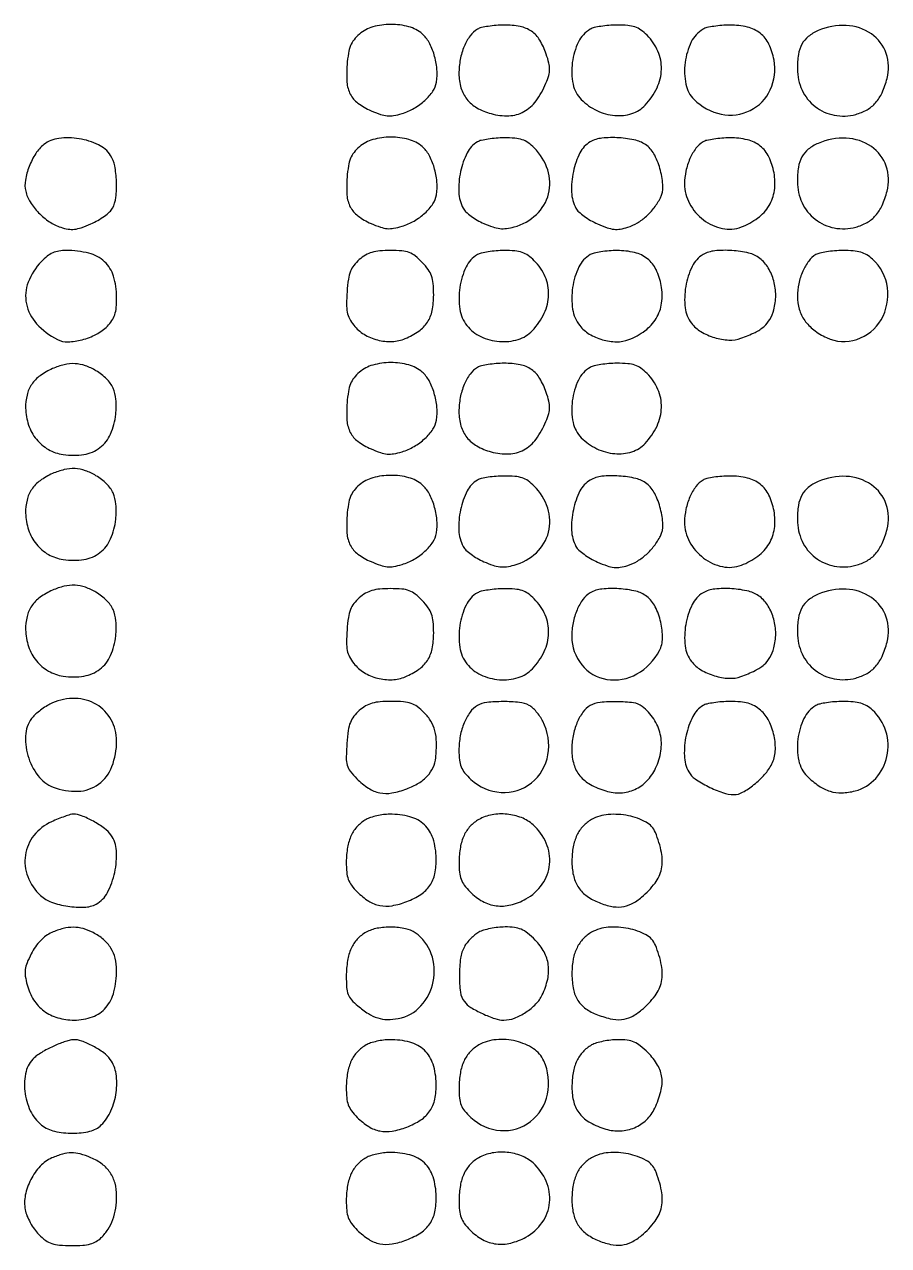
# Model space of a CAD drawing. Extents: x 21 to 1898, y 209 to 908.
# Drawn here: x 741.3 to 963.4, y 209 to 523.1 of the extents above; entities that cross this region are included whole.
import ezdxf

# ---------------------------------------------------------------- set-up
doc = ezdxf.new("R2010")
doc.units = 0

msp = doc.modelspace()

# ---------------------------------------------------------------- linework, layer by layer
for points in [[(827.402087, 520.669438, 0.048424), (826.019164, 519.22504, 0.071027), (825.138866, 517.705486, 0.055859), (824.591535, 515.740462, 0.01933), (824.234387, 512.812853, 0.037744), (824.20121, 508.260081, 0.103051), (825.066706, 505.175349, 0.115322), (827.019088, 502.897202, 0.05409), (830.398145, 500.94203, 0.020945), (832.794339, 499.999964, 0.060566), (834.534453, 499.625939, 0.067057), (836.211754, 499.698403, 0.030182), (838.35795, 500.217785, 0.056994), (841.463945, 501.573834, 0.054041), (844.244837, 503.616318, 0.058423), (846.296898, 505.99114, 0.111562), (847.212803, 508.326888, 0.060666), (847.316095, 511.73374, 0.04938), (846.627717, 515.321722, 0.05143), (845.311354, 518.51502, 0.091923), (843.538122, 520.720868, 0.112176), (840.097855, 522.542396, 0.066778), (835.480666, 523.146837, 0.066676), (830.858392, 522.512688, 0.110665)], [(857.749978, 521.919889, 0.1048), (855.86592, 520.212489, 0.057917), (854.343058, 517.490012, 0.05203), (853.338711, 514.128503, 0.046626), (853, 510.504205, 0.070486), (853.520235, 506.832174, 0.09867), (855.041016, 503.897999, 0.095255), (857.618216, 501.700789, 0.061738), (861.248013, 500.197188, 0.075633), (865.856503, 499.648875, 0.11887), (869.681829, 500.704214, 0.10976), (872.81108, 503.47357, 0.058104), (875.360243, 508.013647, 0.027435), (876.079267, 510.04191, 0.068715), (876.311291, 511.591721, 0.064033), (876.121848, 513.210503, 0.021423), (875.445536, 515.5, 0.052931), (873.770145, 519.097586, 0.106497), (871.637569, 521.369424, 0.104075), (868.723483, 522.59259, 0.04902), (864.639216, 522.969591, 0.017686), (862.543369, 522.883015, 0.01864), (860.495576, 522.648698, 0.018628), (858.752218, 522.316204, 0.075569)], [(886.749978, 521.919889, 0.149556), (883.71636, 518.640411, 0.081036), (882.142278, 513.323772, 0.080923), (882.338619, 507.774483, 0.148206), (884.45467, 503.818057, 0.08455), (888.43933, 500.993185, 0.090177), (893.04654, 499.727366, 0.09905), (897.448044, 500.209895, 0.128185), (900.873293, 502.365127, 0.078392), (903.913535, 506.830801, 0.103746), (905.053604, 511.602873, 0.10921), (904.161535, 516.246313, 0.094792), (901.372738, 520.354534, 0.040708), (899.774565, 521.711696, 0.074533), (898.256879, 522.490022, 0.061998), (896.393005, 522.87025, 0.02084), (893.613636, 522.969591, 0.017768), (891.527581, 522.883013, 0.018689), (889.488062, 522.648698, 0.01869), (887.75096, 522.316173, 0.075367)], [(915.749978, 521.919889, 0.149556), (912.71636, 518.640411, 0.081036), (911.142278, 513.323772, 0.080923), (911.338619, 507.774483, 0.148206), (913.45467, 503.818057, 0.146291), (920.417474, 500.060443, 0.167578), (927.887611, 501.019699, 0.172054), (933.044692, 506.335514, 0.153779), (934.001398, 513.992356, 0.067095), (932.674575, 518.066274, 0.113209), (930.441968, 520.859552, 0.109577), (927.15785, 522.45713, 0.060154), (922.694236, 522.969591, 0.017511), (920.577327, 522.88302, 0.018536), (918.511738, 522.648698, 0.018494), (916.754909, 522.316272, 0.076001)], [(945.328737, 521.542239, 0.06528), (942.800504, 520.024407, 0.101216), (941.17026, 518.081032, 0.086683), (940.28067, 515.426164, 0.037615), (940, 511.7006, 0.109473), (941.207112, 506.253383, 0.118598), (944.586065, 502.008047, 0.119646), (949.499708, 499.788398, 0.112766), (954.999954, 499.999987, 0.062563), (957.915071, 501.191439, 0.085529), (960.109958, 502.979476, 0.075293), (961.765701, 505.584123, 0.038), (963.066367, 509.261257, 0.150928), (962.837673, 515.686991, 0.158826), (959.01665, 520.711315, 0.141469), (952.559232, 522.883625, 0.113925)], [(746.289173, 492.227764, 0.084769), (744.202793, 489.935, 0.04932), (742.511355, 486.610205, 0.049786), (741.528745, 483.094812, 0.101444), (741.611876, 480.241579, 0.082645), (742.772342, 477.467786, 0.052425), (744.941607, 474.706562, 0.05146), (747.70056, 472.395407, 0.069035), (750.625123, 470.958706, 0.039194), (752.52648, 470.492554, 0.068986), (754.140995, 470.453276, 0.056769), (755.908941, 470.861354, 0.019054), (758.374654, 471.841529, 0.026077), (760.15939, 472.745004, 0.02612), (761.839374, 473.828906, 0.027039), (763.19913, 474.92686, 0.086731), (763.914476, 475.840197, 0.094976), (764.790685, 478.652666, 0.03699), (764.94887, 482.739684, 0.036904), (764.505656, 486.788385, 0.099635), (763.434016, 489.46036, 0.136686), (760.310277, 492.194947, 0.071961), (755.350734, 493.749279, 0.071853), (750.14434, 493.835579, 0.134929)], [(827.402087, 491.669438, 0.048424), (826.019164, 490.22504, 0.071027), (825.138866, 488.705486, 0.055859), (824.591535, 486.740462, 0.01933), (824.234387, 483.812853, 0.037744), (824.20121, 479.260081, 0.103051), (825.066706, 476.175349, 0.115322), (827.019088, 473.897202, 0.05409), (830.398145, 471.94203, 0.020945), (832.794339, 470.999964, 0.060566), (834.534453, 470.625939, 0.067057), (836.211754, 470.698403, 0.030182), (838.35795, 471.217785, 0.056994), (841.463945, 472.573834, 0.054041), (844.244837, 474.616318, 0.058423), (846.296898, 476.99114, 0.111562), (847.212803, 479.326888, 0.060666), (847.316095, 482.73374, 0.04938), (846.627717, 486.321722, 0.05143), (845.311354, 489.51502, 0.091923), (843.538122, 491.720868, 0.112176), (840.097855, 493.542396, 0.066778), (835.480666, 494.146837, 0.066676), (830.858392, 493.512688, 0.110665)], [(857.749978, 492.919889, 0.14514), (855.116274, 490.12165, 0.063963), (853.409479, 485.282737, 0.062727), (852.954096, 480.004137, 0.113525), (854.085524, 475.840197, 0.084137), (854.788884, 474.932571, 0.027751), (856.096838, 473.857122, 0.026739), (857.706579, 472.804311, 0.027322), (859.408198, 471.937584, 0.022382), (861.71477, 471.038392, 0.05326), (863.508237, 470.636317, 0.060082), (865.210917, 470.646358, 0.035886), (867.19923, 471.044565, 0.121095), (872.904611, 474.239054, 0.143782), (876.035092, 479.536243, 0.142234), (875.82177, 485.730322, 0.117638), (872.350717, 491.376556, 0.041332), (870.765526, 492.719296, 0.074332), (869.25073, 493.492138, 0.061598), (867.386924, 493.870609, 0.020814), (864.613636, 493.969591, 0.017768), (862.527581, 493.883013, 0.018689), (860.488062, 493.648698, 0.01869), (858.75096, 493.316173, 0.075367)], [(886.749978, 492.919889, 0.14514), (884.116274, 490.12165, 0.063963), (882.409479, 485.282737, 0.062727), (881.954096, 480.004137, 0.113525), (883.085524, 475.840197, 0.086731), (883.80087, 474.92686, 0.027039), (885.160626, 473.828906, 0.02612), (886.84061, 472.745004, 0.026077), (888.625346, 471.841529, 0.019019), (891.096089, 470.859152, 0.057058), (892.863285, 470.452055, 0.069198), (894.479657, 470.493695, 0.03873), (896.392772, 470.964612, 0.056377), (898.861015, 472.100814, 0.047415), (901.173355, 473.818155, 0.045833), (903.194419, 476.006703, 0.044917), (904.798379, 478.541022, 0.130864), (905.434148, 481.463128, 0.052404), (904.814564, 485.542575, 0.052188), (903.334527, 489.477971, 0.110516), (901.286431, 491.989333, 0.109981), (898.483465, 493.334465, 0.04113), (894.142606, 493.973398, 0.041169), (889.74505, 493.892633, 0.107096)], [(915.749978, 492.919889, 0.103011), (913.919233, 491.272567, 0.054608), (912.386334, 488.618008, 0.050703), (911.350275, 485.419491, 0.053033), (911, 482.126385, 0.12438), (912.280248, 477.05948, 0.107027), (915.862799, 472.876394, 0.111165), (920.729773, 470.656581, 0.143425), (925.604128, 471.039589, 0.068956), (929.838014, 473.358152, 0.097891), (932.714984, 476.528462, 0.101642), (934.101766, 480.459097, 0.079531), (934.001398, 484.992356, 0.067095), (932.674575, 489.066274, 0.113209), (930.441968, 491.859552, 0.109577), (927.15785, 493.45713, 0.060154), (922.694236, 493.969591, 0.017511), (920.577327, 493.88302, 0.018536), (918.511738, 493.648698, 0.018494), (916.754909, 493.316272, 0.076001)], [(945.328737, 492.542239, 0.06528), (942.800504, 491.024407, 0.101216), (941.17026, 489.081032, 0.086683), (940.28067, 486.426164, 0.037615), (940, 482.7006, 0.109473), (941.207112, 477.253383, 0.118598), (944.586065, 473.008047, 0.119646), (949.499708, 470.788398, 0.112766), (954.999954, 470.999987, 0.062563), (957.915071, 472.191439, 0.085529), (960.109958, 473.979476, 0.075293), (961.765701, 476.584123, 0.038), (963.066367, 480.261257, 0.150928), (962.837673, 486.686991, 0.158826), (959.01665, 491.711315, 0.141469), (952.559232, 493.883625, 0.113925)], [(745.649598, 462.156147, 0.099367), (742.255227, 456.812344, 0.143369), (741.793786, 451.266779, 0.136857), (744.410934, 446.162746, 0.087128), (749.754177, 442.09108, 0.128194), (752.461543, 441.479018, 0.057109), (756.105958, 442.017734, 0.054841), (759.777798, 443.443692, 0.0765), (762.614952, 445.524043, 0.04929), (763.796873, 446.965173, 0.069908), (764.515281, 448.456922, 0.056252), (764.887311, 450.322514, 0.021115), (765, 452.989729, 0.073486), (764.206367, 458.360471, 0.133301), (761.870001, 462.099849, 0.125809), (757.852149, 464.279169, 0.061752), (752.037868, 465, 0.041561), (750.15314, 464.843068, 0.063255), (748.582214, 464.370025, 0.06112), (747.141839, 463.504828, 0.035968)], [(827.380486, 462.650857, 0.048061), (825.955319, 461.164494, 0.075954), (825.084643, 459.632182, 0.056845), (824.563836, 457.605498, 0.016627), (824.227034, 454.400857, 0.014938), (824.092444, 451.166507, 0.052424), (824.285856, 449.093652, 0.071231), (824.864724, 447.45728, 0.046507), (825.955931, 445.774106, 0.089027), (828.594628, 443.435956, 0.073522), (832.059953, 441.967916, 0.073691), (835.793846, 441.567539, 0.090244), (839.213435, 442.333286, 0.051849), (842.674126, 444.241433, 0.09699), (844.891764, 446.528824, 0.095451), (846.104102, 449.510199, 0.049011), (846.5, 453.539325, 0.020165), (846.379951, 456.514799, 0.064063), (845.968411, 458.458966, 0.073823), (845.114717, 460.083141, 0.03318), (843.562909, 461.934337, 0.032165), (841.765295, 463.583998, 0.08022), (840.220591, 464.464543, 0.069675), (838.347749, 464.881141, 0.019941), (835.368672, 465, 0.021288), (832.639372, 464.883744, 0.050261), (830.640143, 464.508415, 0.060489), (828.98952, 463.797185, 0.045704)], [(857.749978, 463.919889, 0.150156), (854.831196, 460.757108, 0.075165), (853.222417, 455.503646, 0.073835), (853.224028, 449.893543, 0.130439), (855.045486, 445.669303, 0.116672), (858.604371, 442.838239, 0.090987), (863.396636, 441.572532, 0.093205), (868.222035, 442.10122, 0.131146), (871.882229, 444.374639, 0.07856), (874.916697, 448.835042, 0.103699), (876.053434, 453.605321, 0.10909), (875.160296, 458.248179, 0.09479), (872.372738, 462.354534, 0.040708), (870.774565, 463.711696, 0.074533), (869.256879, 464.490022, 0.061998), (867.393005, 464.87025, 0.02084), (864.613636, 464.969591, 0.017768), (862.527581, 464.883013, 0.018689), (860.488062, 464.648698, 0.01869), (858.75096, 464.316173, 0.075367)], [(886.749978, 463.919889, 0.150137), (883.828862, 460.754815, 0.075314), (882.221237, 455.500957, 0.073957), (882.227113, 449.889079, 0.130184), (884.053618, 445.658965, 0.092005), (886.503974, 443.506423, 0.064793), (889.879024, 442.047986, 0.065122), (893.494289, 441.507422, 0.095712), (896.650714, 442.057301, 0.06962), (900.855599, 444.367219, 0.097701), (903.719108, 447.537127, 0.101171), (905.101643, 451.467775, 0.079523), (905.001398, 455.992356, 0.067095), (903.674575, 460.066274, 0.113209), (901.441968, 462.859552, 0.109577), (898.15785, 464.45713, 0.060154), (893.694236, 464.969591, 0.017511), (891.577327, 464.88302, 0.018536), (889.511738, 464.648698, 0.018494), (887.754909, 464.316272, 0.076001)], [(915.749978, 463.919889, 0.149713), (912.937764, 460.87788, 0.070539), (911.29902, 455.728411, 0.06996), (911.148426, 450.26659, 0.138331), (912.772236, 446.282797, 0.093457), (915.222592, 444.122972, 0.060012), (918.699113, 442.586228, 0.060546), (922.396772, 441.930974, 0.102063), (925.5, 442.396742, 0.023731), (929.141021, 443.935519, 0.067174), (931.441602, 445.447574, 0.086384), (932.925645, 447.27208, 0.060351), (933.935961, 449.730239, 0.068308), (934.430079, 453.423554, 0.065639), (933.923645, 457.166267, 0.068791), (932.508103, 460.486994, 0.091243), (930.341035, 462.946382, 0.108521), (927.505597, 464.317174, 0.0419), (923.162769, 464.975181, 0.041917), (918.765287, 464.899694, 0.107022)], [(944.749978, 463.919889, 0.102848), (942.924603, 462.278463, 0.05427), (941.390682, 459.630213, 0.05054), (940.351362, 456.446833, 0.053696), (940, 453.184519, 0.072486), (940.479859, 449.891881, 0.081165), (941.876621, 447.010748, 0.075642), (944.214067, 444.57293, 0.053138), (947.461544, 442.585273, 0.194108), (955.271527, 442.119103, 0.180596), (961.51679, 447.181506, 0.168432), (963.172858, 455.412288, 0.174934), (959.338373, 462.75, 0.05121), (957.870336, 463.844298, 0.063996), (956.313093, 464.521888, 0.051388), (954.378336, 464.873771, 0.020772), (951.694236, 464.969591, 0.017511), (949.577327, 464.88302, 0.018536), (947.511738, 464.648698, 0.018494), (945.754909, 464.316272, 0.076001)], [(748.5, 434.597485, 0.053102), (745.322479, 432.77059, 0.086649), (743.16388, 430.544622, 0.090964), (741.953069, 427.801951, 0.064114), (741.594756, 424.442514, 0.075677), (742.355358, 420.086358, 0.089154), (744.366533, 416.420322, 0.093472), (747.436708, 413.809106, 0.092806), (751.254693, 412.487231, 0.076209), (756.58206, 412.508001, 0.125204), (760.702138, 414.274929, 0.126783), (763.443543, 417.775789, 0.079244), (764.759038, 422.844059, 0.042124), (764.803833, 426.70684, 0.088353), (764.066601, 429.607984, 0.095086), (762.419125, 431.941722, 0.05479), (759.686178, 434.049773, 0.052473), (756.953476, 435.345313, 0.072358), (754.291853, 435.866556, 0.070199), (751.531243, 435.613965, 0.046101)], [(827.402087, 433.669438, 0.048424), (826.019164, 432.22504, 0.071027), (825.138866, 430.705486, 0.055859), (824.591535, 428.740462, 0.01933), (824.234387, 425.812853, 0.037744), (824.20121, 421.260081, 0.103051), (825.066706, 418.175349, 0.115322), (827.019088, 415.897202, 0.05409), (830.398145, 413.94203, 0.020945), (832.794339, 412.999964, 0.060566), (834.534453, 412.625939, 0.067057), (836.211754, 412.698403, 0.030182), (838.35795, 413.217785, 0.056994), (841.463945, 414.573834, 0.054041), (844.244837, 416.616318, 0.058423), (846.296898, 418.99114, 0.111562), (847.212803, 421.326888, 0.060666), (847.316095, 424.73374, 0.04938), (846.627717, 428.321722, 0.05143), (845.311354, 431.51502, 0.091923), (843.538122, 433.720868, 0.112176), (840.097855, 435.542396, 0.066778), (835.480666, 436.146837, 0.066676), (830.858392, 435.512688, 0.110665)], [(857.749978, 434.919889, 0.1048), (855.86592, 433.212489, 0.057917), (854.343058, 430.490012, 0.05203), (853.338711, 427.128503, 0.046626), (853, 423.504205, 0.070486), (853.520235, 419.832174, 0.09867), (855.041016, 416.897999, 0.095255), (857.618216, 414.700789, 0.061738), (861.248013, 413.197188, 0.075633), (865.856503, 412.648875, 0.11887), (869.681829, 413.704214, 0.10976), (872.81108, 416.47357, 0.058104), (875.360243, 421.013647, 0.027435), (876.079267, 423.04191, 0.068715), (876.311291, 424.591721, 0.064033), (876.121848, 426.210503, 0.021423), (875.445536, 428.5, 0.052931), (873.770145, 432.097586, 0.106497), (871.637569, 434.369424, 0.104075), (868.723483, 435.59259, 0.04902), (864.639216, 435.969591, 0.017686), (862.543369, 435.883015, 0.01864), (860.495576, 435.648698, 0.018628), (858.752218, 435.316204, 0.075569)], [(886.749978, 434.919889, 0.149556), (883.71636, 431.640411, 0.081036), (882.142278, 426.323772, 0.080923), (882.338619, 420.774483, 0.148206), (884.45467, 416.818057, 0.08455), (888.43933, 413.993185, 0.090177), (893.04654, 412.727366, 0.09905), (897.448044, 413.209895, 0.128185), (900.873293, 415.365127, 0.078392), (903.913535, 419.830801, 0.103746), (905.053604, 424.602873, 0.10921), (904.161535, 429.246313, 0.094792), (901.372738, 433.354534, 0.040708), (899.774565, 434.711696, 0.074533), (898.256879, 435.490022, 0.061998), (896.393005, 435.87025, 0.02084), (893.613636, 435.969591, 0.017768), (891.527581, 435.883013, 0.018689), (889.488062, 435.648698, 0.01869), (887.75096, 435.316173, 0.075367)], [(748.5, 407.597485, 0.053102), (745.322479, 405.77059, 0.086649), (743.16388, 403.544622, 0.090964), (741.953069, 400.801951, 0.064114), (741.594756, 397.442514, 0.075677), (742.355358, 393.086358, 0.089154), (744.366533, 389.420322, 0.093472), (747.436708, 386.809106, 0.092806), (751.254693, 385.487231, 0.076209), (756.58206, 385.508001, 0.125204), (760.702138, 387.274929, 0.126783), (763.443543, 390.775789, 0.079244), (764.759038, 395.844059, 0.042124), (764.803833, 399.70684, 0.088353), (764.066601, 402.607984, 0.095086), (762.419125, 404.941722, 0.05479), (759.686178, 407.049773, 0.052473), (756.953476, 408.345313, 0.072358), (754.291853, 408.866556, 0.070199), (751.531243, 408.613965, 0.046101)], [(827.402087, 404.669438, 0.048424), (826.019164, 403.22504, 0.071027), (825.138866, 401.705486, 0.055859), (824.591535, 399.740462, 0.01933), (824.234387, 396.812853, 0.037744), (824.20121, 392.260081, 0.103051), (825.066706, 389.175349, 0.115322), (827.019088, 386.897202, 0.05409), (830.398145, 384.94203, 0.020945), (832.794339, 383.999964, 0.060566), (834.534453, 383.625939, 0.067057), (836.211754, 383.698403, 0.030182), (838.35795, 384.217785, 0.056994), (841.463945, 385.573834, 0.054041), (844.244837, 387.616318, 0.058423), (846.296898, 389.99114, 0.111562), (847.212803, 392.326888, 0.060666), (847.316095, 395.73374, 0.04938), (846.627717, 399.321722, 0.05143), (845.311354, 402.51502, 0.091923), (843.538122, 404.720868, 0.112176), (840.097855, 406.542396, 0.066778), (835.480666, 407.146837, 0.066676), (830.858392, 406.512688, 0.110665)], [(857.749978, 405.919889, 0.14514), (855.116274, 403.12165, 0.063963), (853.409479, 398.282737, 0.062727), (852.954096, 393.004137, 0.113525), (854.085524, 388.840197, 0.084137), (854.788884, 387.932571, 0.027751), (856.096838, 386.857122, 0.026739), (857.706579, 385.804311, 0.027322), (859.408198, 384.937584, 0.022382), (861.71477, 384.038392, 0.05326), (863.508237, 383.636317, 0.060082), (865.210917, 383.646358, 0.035886), (867.19923, 384.044565, 0.121095), (872.904611, 387.239054, 0.143782), (876.035092, 392.536243, 0.142234), (875.82177, 398.730322, 0.117638), (872.350717, 404.376556, 0.041332), (870.765526, 405.719296, 0.074332), (869.25073, 406.492138, 0.061598), (867.386924, 406.870609, 0.020814), (864.613636, 406.969591, 0.017768), (862.527581, 406.883013, 0.018689), (860.488062, 406.648698, 0.01869), (858.75096, 406.316173, 0.075367)], [(886.749978, 405.919889, 0.14514), (884.116274, 403.12165, 0.063963), (882.409479, 398.282737, 0.062727), (881.954096, 393.004137, 0.113525), (883.085524, 388.840197, 0.086731), (883.80087, 387.92686, 0.027039), (885.160626, 386.828906, 0.02612), (886.84061, 385.745004, 0.026077), (888.625346, 384.841529, 0.019019), (891.096089, 383.859152, 0.057058), (892.863285, 383.452055, 0.069198), (894.479657, 383.493695, 0.03873), (896.392772, 383.964612, 0.056377), (898.861015, 385.100814, 0.047415), (901.173355, 386.818155, 0.045833), (903.194419, 389.006703, 0.044917), (904.798379, 391.541022, 0.130864), (905.434148, 394.463128, 0.052404), (904.814564, 398.542575, 0.052188), (903.334527, 402.477971, 0.110516), (901.286431, 404.989333, 0.109981), (898.483465, 406.334465, 0.04113), (894.142606, 406.973398, 0.041169), (889.74505, 406.892633, 0.107096)], [(915.749978, 405.919889, 0.103011), (913.919233, 404.272567, 0.054608), (912.386334, 401.618008, 0.050703), (911.350275, 398.419491, 0.053033), (911, 395.126385, 0.12438), (912.280248, 390.05948, 0.107027), (915.862799, 385.876394, 0.111165), (920.729773, 383.656581, 0.143425), (925.604128, 384.039589, 0.068956), (929.838014, 386.358152, 0.097891), (932.714984, 389.528462, 0.101642), (934.101766, 393.459097, 0.079531), (934.001398, 397.992356, 0.067095), (932.674575, 402.066274, 0.113209), (930.441968, 404.859552, 0.109577), (927.15785, 406.45713, 0.060154), (922.694236, 406.969591, 0.017511), (920.577327, 406.88302, 0.018536), (918.511738, 406.648698, 0.018494), (916.754909, 406.316272, 0.076001)], [(945.328737, 405.542239, 0.06528), (942.800504, 404.024407, 0.101216), (941.17026, 402.081032, 0.086683), (940.28067, 399.426164, 0.037615), (940, 395.7006, 0.109473), (941.207112, 390.253383, 0.118598), (944.586065, 386.008047, 0.119646), (949.499708, 383.788398, 0.112766), (954.999954, 383.999987, 0.062563), (957.915071, 385.191439, 0.085529), (960.109958, 386.979476, 0.075293), (961.765701, 389.584123, 0.038), (963.066367, 393.261257, 0.150928), (962.837673, 399.686991, 0.158826), (959.01665, 404.711315, 0.141469), (952.559232, 406.883625, 0.113925)], [(748.5, 377.597485, 0.053102), (745.322479, 375.77059, 0.086649), (743.16388, 373.544622, 0.090964), (741.953069, 370.801951, 0.064114), (741.594756, 367.442514, 0.075677), (742.355358, 363.086358, 0.089154), (744.366533, 359.420322, 0.093472), (747.436708, 356.809106, 0.092806), (751.254693, 355.487231, 0.076209), (756.58206, 355.508001, 0.125204), (760.702138, 357.274929, 0.126783), (763.443543, 360.775789, 0.079244), (764.759038, 365.844059, 0.042124), (764.803833, 369.70684, 0.088353), (764.066601, 372.607984, 0.095086), (762.419125, 374.941722, 0.05479), (759.686178, 377.049773, 0.052473), (756.953476, 378.345313, 0.072358), (754.291853, 378.866556, 0.070199), (751.531243, 378.613965, 0.046101)], [(827.380486, 375.650857, 0.048061), (825.955319, 374.164494, 0.075954), (825.084643, 372.632182, 0.056845), (824.563836, 370.605498, 0.016627), (824.227034, 367.400857, 0.014938), (824.092444, 364.166507, 0.052424), (824.285856, 362.093652, 0.071231), (824.864724, 360.45728, 0.046507), (825.955931, 358.774106, 0.089027), (828.594628, 356.435956, 0.073522), (832.059953, 354.967916, 0.073691), (835.793846, 354.567539, 0.090244), (839.213435, 355.333286, 0.051849), (842.674126, 357.241433, 0.09699), (844.891764, 359.528824, 0.095451), (846.104102, 362.510199, 0.049011), (846.5, 366.539325, 0.020165), (846.379951, 369.514799, 0.064063), (845.968411, 371.458966, 0.073823), (845.114717, 373.083141, 0.03318), (843.562909, 374.934337, 0.032165), (841.765295, 376.583998, 0.08022), (840.220591, 377.464543, 0.069675), (838.347749, 377.881141, 0.019941), (835.368672, 378, 0.021288), (832.639372, 377.883744, 0.050261), (830.640143, 377.508415, 0.060489), (828.98952, 376.797185, 0.045704)], [(857.749978, 376.919889, 0.150156), (854.831196, 373.757108, 0.075165), (853.222417, 368.503646, 0.073835), (853.224028, 362.893543, 0.130439), (855.045486, 358.669303, 0.116672), (858.604371, 355.838239, 0.090987), (863.396636, 354.572532, 0.093205), (868.222035, 355.10122, 0.131146), (871.882229, 357.374639, 0.07856), (874.916697, 361.835042, 0.103699), (876.053434, 366.605321, 0.10909), (875.160296, 371.248179, 0.09479), (872.372738, 375.354534, 0.040708), (870.774565, 376.711696, 0.074533), (869.256879, 377.490022, 0.061998), (867.393005, 377.87025, 0.02084), (864.613636, 377.969591, 0.017768), (862.527581, 377.883013, 0.018689), (860.488062, 377.648698, 0.01869), (858.75096, 377.316173, 0.075367)], [(886.749978, 376.919889, 0.104273), (884.880634, 375.229365, 0.057015), (883.355019, 372.526637, 0.051717), (882.342037, 369.212513, 0.048361), (882, 365.684519, 0.170257), (884.547347, 358.420491, 0.186131), (890.979161, 354.667648, 0.169932), (898.741208, 356.052168, 0.146123), (904.524049, 362.046505, 0.116632), (905.327837, 365.26089, 0.060319), (904.880225, 369.402008, 0.060022), (903.447863, 373.349697, 0.109514), (901.286431, 375.989333, 0.109981), (898.483465, 377.334465, 0.04113), (894.142606, 377.973398, 0.041169), (889.74505, 377.892633, 0.107096)], [(915.749978, 376.919889, 0.149713), (912.937764, 373.87788, 0.070539), (911.29902, 368.728411, 0.06996), (911.148426, 363.26659, 0.138331), (912.772236, 359.282797, 0.093457), (915.222592, 357.122972, 0.060012), (918.699113, 355.586228, 0.060546), (922.396772, 354.930974, 0.102063), (925.5, 355.396742, 0.023731), (929.141021, 356.935519, 0.067174), (931.441602, 358.447574, 0.086384), (932.925645, 360.27208, 0.060351), (933.935961, 362.730239, 0.068308), (934.430079, 366.423554, 0.065639), (933.923645, 370.166267, 0.068791), (932.508103, 373.486994, 0.091243), (930.341035, 375.946382, 0.108521), (927.505597, 377.317174, 0.0419), (923.162769, 377.975181, 0.041917), (918.765287, 377.899694, 0.107022)], [(945.328737, 376.542239, 0.06528), (942.800504, 375.024407, 0.101216), (941.17026, 373.081032, 0.086683), (940.28067, 370.426164, 0.037615), (940, 366.7006, 0.109473), (941.207112, 361.253383, 0.118598), (944.586065, 357.008047, 0.119646), (949.499708, 354.788398, 0.112766), (954.999954, 354.999987, 0.062563), (957.915071, 356.191439, 0.085529), (960.109958, 357.979476, 0.075293), (961.765701, 360.584123, 0.038), (963.066367, 364.261257, 0.150928), (962.837673, 370.686991, 0.158826), (959.01665, 375.711315, 0.141469), (952.559232, 377.883625, 0.113925)], [(748.5, 348.597485, 0.030946), (747.205439, 347.927532, 0.020036), (745.79375, 347.003648, 0.020149), (744.482175, 345.986026, 0.035576), (743.5, 345.031214, 0.160568), (741.638357, 340.747757, 0.092873), (742.168808, 335.100049, 0.090683), (744.739455, 329.908053, 0.142674), (748.682639, 326.930561, 0.099578), (755.050788, 325.871355, 0.150345), (760.327137, 327.691242, 0.145339), (763.786258, 332.2269, 0.090973), (765, 338.842593, 0.126243), (763.607341, 344.270464, 0.134439), (759.79373, 348.206578, 0.128411), (754.354704, 349.761784, 0.110134)], [(827.380486, 346.650857, 0.048656), (825.945634, 345.150831, 0.076931), (825.074815, 343.602744, 0.056188), (824.553714, 341.532447, 0.01553), (824.20745, 338.191206, 0.012538), (824.032153, 334.474731, 0.073881), (824.275526, 332.54472, 0.098016), (825.045904, 331.021868, 0.030422), (826.754593, 329.091561, 0.051805), (829.736283, 326.671099, 0.094657), (832.624486, 325.485207, 0.093029), (835.781207, 325.436801, 0.048693), (839.584904, 326.479275, 0.044632), (842.636915, 327.968706, 0.069899), (844.89955, 329.808882, 0.080101), (846.35761, 331.993272, 0.082851), (847.033553, 334.5, 0.026807), (847.210017, 338.466254, 0.0603), (846.821502, 341.447443, 0.073538), (845.806687, 343.868891, 0.060506), (844.076923, 346.076923, 0.034643), (842.280768, 347.640044, 0.078568), (840.696358, 348.485284, 0.065184), (838.74825, 348.886412, 0.018223), (835.632687, 349, 0.019316), (832.736045, 348.888058, 0.050062), (830.68167, 348.519967, 0.062162), (829.013312, 347.811653, 0.046209)], [(857.749978, 347.919889, 0.104956), (855.861675, 346.207575, 0.058175), (854.339604, 343.479247, 0.052112), (853.337733, 340.103705, 0.046131), (853, 336.45087, 0.025649), (853.131927, 333.880778, 0.071449), (853.569513, 332.132286, 0.076084), (854.463214, 330.640554, 0.031961), (856.071633, 328.933084, 0.173032), (863.833117, 325.571788, 0.188723), (871.638518, 328.046617, 0.181714), (875.88497, 335.274379, 0.163672), (874.55893, 343.886042, 0.031335), (873.812832, 345.131005, 0.026621), (872.878168, 346.34586, 0.027485), (871.904872, 347.361802, 0.065212), (871.055391, 347.970356, 0.09813), (868.545425, 348.735143, 0.025987), (864.339521, 348.937892, 0.025647), (860.149932, 348.706918, 0.105654)], [(886.749978, 347.919889, 0.1048), (884.86592, 346.212489, 0.057917), (883.343058, 343.490012, 0.05203), (882.338711, 340.128503, 0.046626), (882, 336.504205, 0.071251), (882.533001, 332.78289, 0.102183), (884.090892, 329.849322, 0.094248), (886.793822, 327.613893, 0.053043), (890.733925, 325.961572, 0.083744), (894.614705, 325.477877, 0.096029), (898.244087, 326.345182, 0.095167), (901.310951, 328.515256, 0.080717), (903.568957, 331.786558, 0.074584), (904.910933, 336.216065, 0.090537), (904.758041, 340.545272, 0.092605), (903.097543, 344.466522, 0.081994), (900.075139, 347.718197, 0.135358), (897.893843, 348.612847, 0.026258), (893.605319, 348.90336, 0.027454), (889.273208, 348.731025, 0.108614)], [(915.749978, 347.919889, 0.145139), (913.117811, 345.123294, 0.063869), (911.410185, 340.284981, 0.06265), (910.952129, 335.008232, 0.113698), (912.080682, 330.849244, 0.12304), (913.68586, 329.077973, 0.030989), (917.074649, 327.102687, 0.032334), (920.79072, 325.526568, 0.081779), (923.673275, 325.021962, 0.131751), (925.921517, 325.600556, 0.041055), (928.830758, 327.573605, 0.040973), (931.582366, 330.188409, 0.063017), (933.443429, 332.890604, 0.106886), (934.324739, 336.147278, 0.064685), (934.01272, 340.146229, 0.064175), (932.679818, 343.972224, 0.099584), (930.538122, 346.720868, 0.04765), (928.976893, 347.824021, 0.060251), (927.349801, 348.511086, 0.049815), (925.372895, 348.870105, 0.021492), (922.694236, 348.969591, 0.017511), (920.577327, 348.88302, 0.018536), (918.511738, 348.648698, 0.018494), (916.754909, 348.316272, 0.076001)], [(944.749978, 347.919889, 0.14937), (941.697325, 344.622231, 0.082309), (940.133012, 339.303329, 0.082009), (940.365889, 333.743574, 0.145995), (942.525681, 329.747047, 0.045454), (945.489831, 327.277856, 0.076876), (948.393772, 325.874174, 0.08181), (951.454786, 325.462923, 0.058399), (954.881565, 325.968109, 0.144342), (960.13404, 329.186533, 0.131525), (963.033604, 334.855275, 0.127982), (962.752518, 341.339334, 0.133282), (959.338373, 346.75, 0.05121), (957.870336, 347.844298, 0.063996), (956.313093, 348.521888, 0.051388), (954.378336, 348.873771, 0.020772), (951.694236, 348.969591, 0.017511), (949.577327, 348.88302, 0.018536), (947.511738, 348.648698, 0.018494), (945.754909, 348.316272, 0.076001)], [(748.259074, 318.030992, 0.117993), (743.728748, 314.507594, 0.132857), (741.530974, 309.460783, 0.130393), (742.158497, 303.920222, 0.111586), (745.456131, 299.041213, 0.104293), (748.247802, 297.3436, 0.046604), (752.43917, 296.293981, 0.046616), (756.709412, 296.041435, 0.114827), (759.723841, 296.852204, 0.151633), (762.630152, 299.799328, 0.066721), (764.497923, 305.009609, 0.066283), (764.936974, 310.584722, 0.140216), (763.534606, 314.647131, 0.084328), (761.871761, 316.330482, 0.030041), (759.004323, 318.141047, 0.02948), (755.980085, 319.580336, 0.100722), (753.848871, 319.978038, 0.068554), (753.081428, 319.859557, 0.011278), (751.650459, 319.397034, 0.012218), (749.981647, 318.769626, 0.010518)], [(829.110071, 318.604493, 0.079375), (826.887602, 316.863459, 0.078469), (825.307813, 314.510308, 0.067225), (824.365379, 311.467687, 0.039717), (824.035435, 307.673077, 0.023847), (824.142261, 305.026566, 0.066339), (824.548356, 303.214904, 0.073622), (825.385955, 301.681594, 0.034625), (826.871865, 299.974289, 0.053914), (829.787809, 297.627473, 0.094317), (832.654776, 296.476143, 0.091541), (835.804417, 296.440801, 0.048402), (839.584904, 297.479275, 0.054171), (843.183447, 299.321024, 0.098624), (845.526904, 301.629573, 0.099191), (846.798816, 304.650087, 0.055278), (847.160489, 308.641104, 0.071427), (846.330328, 313.69902, 0.12771), (844.108923, 317.247448, 0.125241), (840.406241, 319.309986, 0.067267), (835.1849, 319.964565, 0.02998), (833.599006, 319.854074, 0.022692), (831.880398, 319.550427, 0.023141), (830.287809, 319.115611, 0.048363)], [(858.110071, 318.604493, 0.079375), (855.887602, 316.863459, 0.078469), (854.307813, 314.510308, 0.067225), (853.365379, 311.467687, 0.039717), (853.035435, 307.673077, 0.023802), (853.141828, 305.03152, 0.065977), (853.546084, 303.220445, 0.073528), (854.378236, 301.690544, 0.035124), (855.849537, 299.996617, 0.070453), (859.092613, 297.558108, 0.094556), (862.580603, 296.41963, 0.092728), (866.294879, 296.635232, 0.065278), (870.200805, 298.164948, 0.115349), (874.40829, 301.955618, 0.128666), (876.286703, 307.072033, 0.126279), (875.432623, 312.527425, 0.108831), (872.037311, 317.25, 0.089309), (869.065534, 319.082289, 0.069465), (865.366913, 319.970398, 0.0686), (861.518714, 319.816254, 0.082458)], [(887.110071, 318.604493, 0.078476), (884.911025, 316.88814, 0.076677), (883.327215, 314.565005, 0.067072), (882.372216, 311.597785, 0.042428), (882.035435, 307.972506, 0.054215), (882.406365, 304.294004, 0.086841), (883.579964, 301.37325, 0.090791), (885.62958, 299.11226, 0.064472), (888.598574, 297.394367, 0.04233), (891.986482, 296.304754, 0.083683), (894.798245, 296.137018, 0.090856), (897.356621, 296.896591, 0.057484), (899.959192, 298.619116, 0.057335), (903.402283, 302.265397, 0.10873), (905.061837, 305.926495, 0.102812), (905.078801, 310.087928, 0.047554), (903.494071, 315.286985, 0.173594), (901.110999, 317.925021, 0.073278), (896.555636, 319.567638, 0.069322), (891.378753, 319.885692, 0.107674)], [(748.307227, 289.533194, 0.056926), (746.830213, 288.679744, 0.041643), (745.406301, 287.428559, 0.038893), (744.112794, 285.857775, 0.034865), (743.024977, 284.04896, 0.021874), (741.955409, 281.704471, 0.063881), (741.504923, 279.988075, 0.069172), (741.520264, 278.291535, 0.028975), (741.986637, 276.049625, 0.075415), (743.66129, 272.233993, 0.091283), (746.31136, 269.367488, 0.089969), (749.841921, 267.604642, 0.071029), (754.076725, 267, 0.088764), (758.78751, 267.842933, 0.128667), (762.23399, 270.252023, 0.114905), (764.308415, 274.275769, 0.061879), (765, 279.842593, 0.062152), (764.618364, 282.900898, 0.077201), (763.497016, 285.535588, 0.076114), (761.613868, 287.733524, 0.058365), (758.988956, 289.505711, 0.050299), (756.382535, 290.536898, 0.068519), (753.882451, 290.887679, 0.064491), (751.267319, 290.555802, 0.038816)], [(829.110071, 289.604493, 0.080401), (826.863264, 287.836989, 0.080309), (825.287638, 285.450362, 0.067227), (824.358111, 282.323829, 0.036983), (824.035435, 278.338894, 0.018958), (824.126868, 275.394787, 0.074834), (824.5185, 273.629768, 0.09058), (825.371032, 272.234261, 0.03557), (826.994604, 270.657994, 0.033069), (829.707746, 268.665671, 0.066521), (832.112356, 267.54994, 0.073296), (834.567045, 267.165742, 0.048631), (837.411778, 267.417472, 0.162162), (843.221276, 270.644001, 0.137442), (846.410114, 276.935236, 0.135279), (845.890336, 284.046014, 0.155713), (841.783205, 289.439296, 0.102938), (839.253941, 290.526163, 0.046952), (835.661073, 290.911602, 0.046603), (831.970696, 290.615354, 0.083408)], [(858.110071, 289.604493, 0.043084), (857.098261, 288.923771, 0.026772), (856.033072, 287.966928, 0.026772), (855.076229, 286.901739, 0.043084), (854.395507, 285.889929, 0.092802), (853.412274, 282.933156, 0.033804), (853.109423, 278.510885, 0.032561), (853.38772, 274.18911, 0.130739), (854.384288, 271.760609, 0.094081), (856.021429, 270.284339, 0.027214), (859.034988, 268.670161, 0.027676), (862.236438, 267.384034, 0.081848), (864.566752, 267, 0.093306), (867.241318, 267.503491, 0.052385), (870.188953, 269.026171, 0.05201), (872.789094, 271.152226, 0.084798), (874.422727, 273.478402, 0.056179), (875.808848, 277.514301, 0.086956), (875.974628, 281.18675, 0.092594), (874.892072, 284.531405, 0.072052), (872.6, 287.6, 0.025266), (870.627206, 289.382894, 0.068801), (869.022963, 290.35979, 0.073164), (867.272539, 290.832038, 0.031409), (864.85, 290.964565, 0.025996), (863.009272, 290.853756, 0.021757), (861.075771, 290.550427, 0.02231), (859.330048, 290.116306, 0.054494)], [(887.110071, 289.604493, 0.077526), (884.938337, 287.916047, 0.074567), (883.349824, 285.625464, 0.066711), (882.379978, 282.740137, 0.045684), (882.035435, 279.297053, 0.043171), (882.347213, 275.300707, 0.088663), (883.393741, 272.351684, 0.100508), (885.29033, 270.18146, 0.068012), (888.156037, 268.554243, 0.034765), (891.882831, 267.355892, 0.083086), (894.771005, 267.136504, 0.095531), (897.32139, 267.871147, 0.057203), (899.959192, 269.619116, 0.057335), (903.402283, 273.265397, 0.10873), (905.061837, 276.926495, 0.102812), (905.078801, 281.087928, 0.047554), (903.494071, 286.286985, 0.173594), (901.110999, 288.925021, 0.073278), (896.555636, 290.567638, 0.069322), (891.378753, 290.885692, 0.107674)], [(749.029753, 260.416525, 0.017275), (747.572099, 259.723513, 0.014104), (746.061834, 258.885554, 0.01434), (744.714926, 258.034644, 0.035877), (743.799311, 257.318379, 0.151403), (741.693504, 253.762831, 0.086215), (741.380264, 248.731692, 0.082437), (742.805776, 243.666276, 0.116891), (745.70725, 240.015637, 0.110314), (749.04418, 238.416963, 0.057217), (753.658595, 237.894586, 0.05791), (758.143701, 238.423006, 0.138992), (761.039934, 240.039934, 0.093152), (763.541068, 243.698726, 0.06922), (764.876165, 248.418969, 0.071362), (764.852181, 253.162669, 0.11639), (763.369307, 256.883127, 0.083477), (761.687436, 258.591504, 0.034907), (758.936176, 260.3044, 0.034694), (756.007666, 261.604173, 0.095003), (753.782119, 261.960858, 0.05907), (753.075774, 261.855171, 0.011918), (751.857237, 261.491064, 0.012427), (750.452364, 260.995611, 0.011338)], [(829.110071, 260.604493, 0.079375), (826.887602, 258.863459, 0.078469), (825.307813, 256.510308, 0.067225), (824.365379, 253.467687, 0.039717), (824.035435, 249.673077, 0.023847), (824.142261, 247.026566, 0.066339), (824.548356, 245.214904, 0.073622), (825.385955, 243.681594, 0.034625), (826.871865, 241.974289, 0.053914), (829.787809, 239.627473, 0.094317), (832.654776, 238.476143, 0.091541), (835.804417, 238.440801, 0.048402), (839.584904, 239.479275, 0.054171), (843.183447, 241.321024, 0.098624), (845.526904, 243.629573, 0.099191), (846.798816, 246.650087, 0.055278), (847.160489, 250.641104, 0.071427), (846.330328, 255.69902, 0.12771), (844.108923, 259.247448, 0.125241), (840.406241, 261.309986, 0.067267), (835.1849, 261.964565, 0.02998), (833.599006, 261.854074, 0.022692), (831.880398, 261.550427, 0.023141), (830.287809, 261.115611, 0.048363)], [(858.110071, 260.604493, 0.079441), (855.885953, 258.861694, 0.078595), (854.306447, 256.506351, 0.06723), (853.364892, 253.458231, 0.039529), (853.035435, 249.65121, 0.023133), (853.141369, 246.932785, 0.072523), (853.557079, 245.157324, 0.079573), (854.438321, 243.665629, 0.031767), (856.071633, 241.933084, 0.170843), (863.685215, 238.59733, 0.186201), (871.390759, 240.927536, 0.177983), (875.765504, 247.957257, 0.159307), (874.805315, 256.527942, 0.141305), (872.146361, 259.632244, 0.085779), (867.681575, 261.576112, 0.081489), (862.584586, 261.968685, 0.105477)], [(887.110071, 260.604493, 0.079279), (884.889989, 258.866008, 0.078288), (883.309791, 256.516011, 0.067216), (882.366083, 253.481305, 0.039989), (882.035435, 249.704545, 0.067953), (882.531655, 245.858363, 0.104533), (884.053105, 242.880262, 0.097354), (886.742793, 240.63274, 0.052771), (890.733925, 238.961572, 0.08407), (894.512091, 238.493153, 0.08978), (898.142017, 239.31813, 0.091479), (901.199657, 241.343342, 0.091345), (903.335128, 244.327273, 0.045007), (904.916905, 248.67382, 0.095297), (905.163206, 252.23546, 0.104521), (904.074678, 255.421087, 0.062042), (901.6, 258.6, 0.025266), (899.627206, 260.382894, 0.068801), (898.022963, 261.35979, 0.073164), (896.272539, 261.832038, 0.031409), (893.85, 261.964565, 0.025996), (892.009272, 261.853756, 0.021757), (890.075771, 261.550427, 0.02231), (888.330048, 261.116306, 0.054494)], [(748.307227, 231.533194, 0.104112), (745.341153, 229.425973, 0.068154), (742.931664, 225.97501, 0.067578), (741.520578, 221.966474, 0.09755), (741.486707, 218.219167, 0.05067), (741.945084, 216.664404, 0.02893), (742.790147, 214.89605, 0.028629), (743.857032, 213.197674, 0.041843), (744.996617, 211.849537, 0.036434), (746.752217, 210.33271, 0.078569), (748.329961, 209.505476, 0.063848), (750.288346, 209.111405, 0.017764), (753.423077, 209, 0.01762), (756.264351, 209.100156, 0.047838), (758.249422, 209.432891, 0.065173), (759.753314, 210.054308, 0.065945), (761.039934, 211.039934, 0.054778), (762.779027, 213.208409, 0.053836), (764.017634, 215.715063, 0.050202), (764.754179, 218.587022, 0.0377), (765, 221.842593, 0.065962), (764.574946, 225.050553, 0.08291), (763.329897, 227.773169, 0.082122), (761.256486, 229.962441, 0.063314), (758.401426, 231.605633, 0.031031), (755.5825, 232.582973, 0.069831), (753.34453, 232.880704, 0.06984), (751.111236, 232.55087, 0.031045)], [(829.110071, 231.604493, 0.079375), (826.887602, 229.863459, 0.078469), (825.307813, 227.510308, 0.067225), (824.365379, 224.467687, 0.039717), (824.035435, 220.673077, 0.023847), (824.142261, 218.026566, 0.066339), (824.548356, 216.214904, 0.073622), (825.385955, 214.681594, 0.034625), (826.871865, 212.974289, 0.053914), (829.787809, 210.627473, 0.094317), (832.654776, 209.476143, 0.091541), (835.804417, 209.440801, 0.048402), (839.584904, 210.479275, 0.054171), (843.183447, 212.321024, 0.098624), (845.526904, 214.629573, 0.099191), (846.798816, 217.650087, 0.055278), (847.160489, 221.641104, 0.071427), (846.330328, 226.69902, 0.12771), (844.108923, 230.247448, 0.125241), (840.406241, 232.309986, 0.067267), (835.1849, 232.964565, 0.02998), (833.599006, 232.854074, 0.022692), (831.880398, 232.550427, 0.023141), (830.287809, 232.115611, 0.048363)], [(858.110071, 231.604493, 0.079375), (855.887602, 229.863459, 0.078469), (854.307813, 227.510308, 0.067225), (853.365379, 224.467687, 0.039717), (853.035435, 220.673077, 0.023802), (853.141828, 218.03152, 0.065977), (853.546084, 216.220445, 0.073528), (854.378236, 214.690544, 0.035124), (855.849537, 212.996617, 0.070453), (859.092613, 210.558108, 0.094556), (862.580603, 209.41963, 0.092728), (866.294879, 209.635232, 0.065278), (870.200805, 211.164948, 0.115349), (874.40829, 214.955618, 0.128666), (876.286703, 220.072033, 0.126279), (875.432623, 225.527425, 0.108831), (872.037311, 230.25, 0.089309), (869.065534, 232.082289, 0.069465), (865.366913, 232.970398, 0.0686), (861.518714, 232.816254, 0.082458)], [(887.110071, 231.604493, 0.078476), (884.911025, 229.88814, 0.076677), (883.327215, 227.565005, 0.067072), (882.372216, 224.597785, 0.042428), (882.035435, 220.972506, 0.054215), (882.406365, 217.294004, 0.086841), (883.579964, 214.37325, 0.090791), (885.62958, 212.11226, 0.064472), (888.598574, 210.394367, 0.04233), (891.986482, 209.304754, 0.083683), (894.798245, 209.137018, 0.090856), (897.356621, 209.896591, 0.057484), (899.959192, 211.619116, 0.057335), (903.402283, 215.265397, 0.10873), (905.061837, 218.926495, 0.102812), (905.078801, 223.087928, 0.047554), (903.494071, 228.286985, 0.173594), (901.110999, 230.925021, 0.073278), (896.555636, 232.567638, 0.069322), (891.378753, 232.885692, 0.107674)]]:
    msp.add_lwpolyline(points, format="xyb", close=True)

doc.saveas('drawing.dxf')
